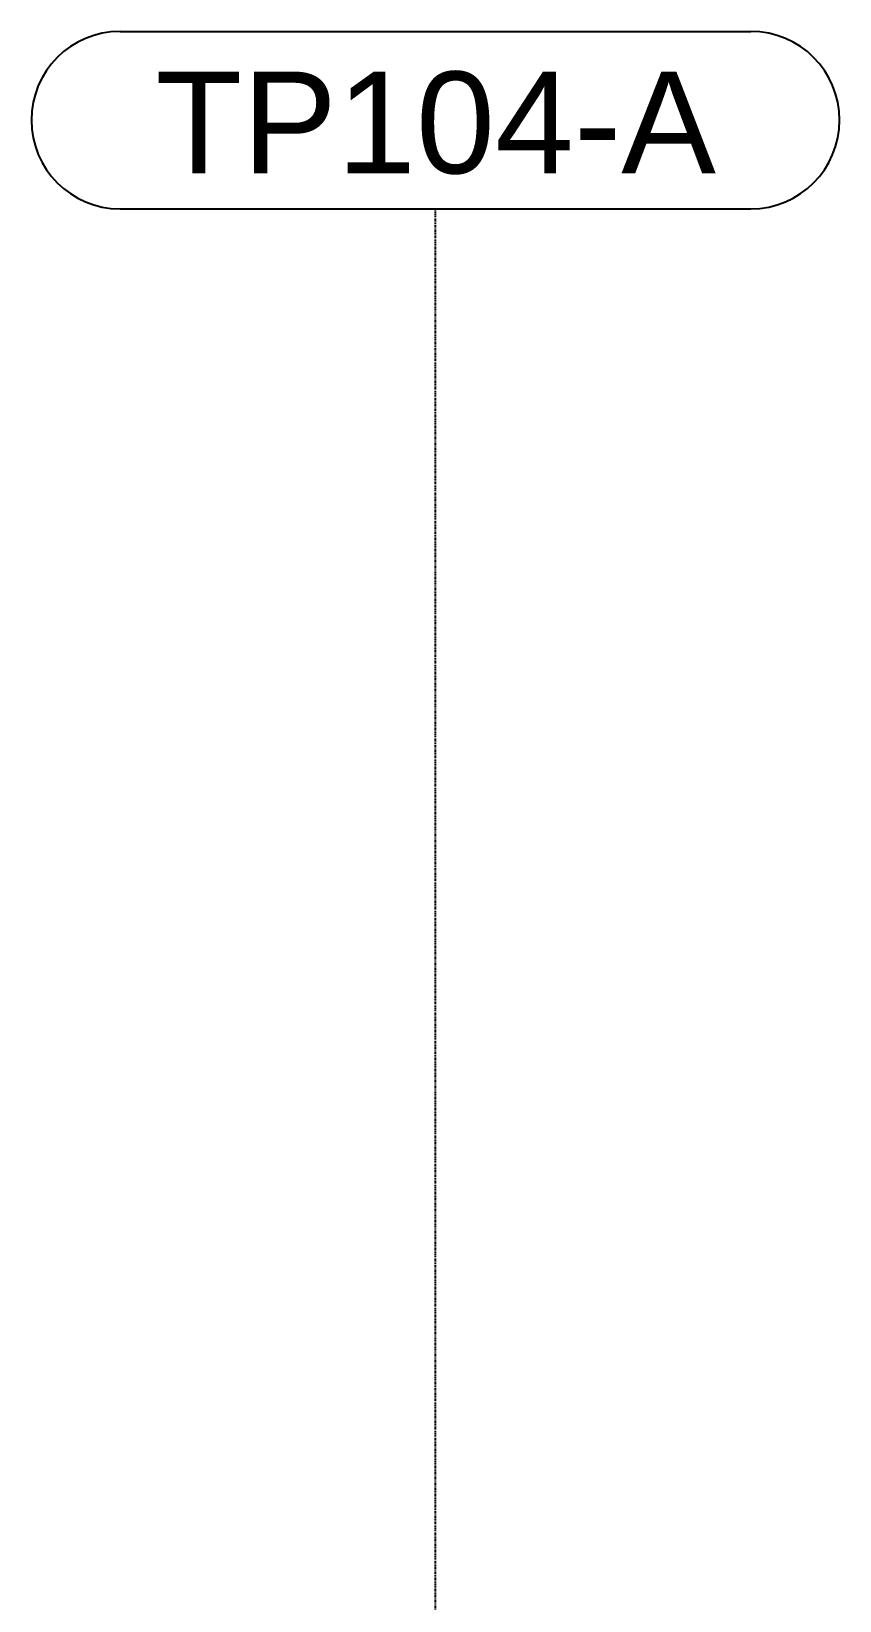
# Model space of a CAD drawing. Header units: millimetres. Extents: x 2102 to 20742, y 12631 to 26594.
# Drawn here: x 19676 to 20588, y 24825 to 26594 of the extents above; entities that cross this region are included whole.
import ezdxf

# ---------------------------------------------------------------- set-up
doc = ezdxf.new("R2010")
doc.units = ezdxf.units.MM
doc.linetypes.add('DXK_LINE_DOT5', pattern=[7.8785, 2.979, -0.9799, 0.9799, -0.9799, 0.9799, -0.9799])
doc.layers.add('10', color=7, linetype='Continuous')
doc.layers.add('2', color=7, linetype='Continuous')
doc.styles.add('Arial', font='arial.ttf', dxfattribs={"height": 0.2})

# ---------------------------------------------------------------- blocks, each defined once
blk = doc.blocks.new('GridLine-116860372-116904 - 114867')
at = {"layer": '10', "color": 7, "linetype": 'Continuous'}
for p, q in [((23506.1, 27911.7), (24395.1, 27911.7)), ((23506.1, 27661.7), (24395.1, 27661.7))]:
    blk.add_line(p, q, dxfattribs=at)
for centre, start, end in [((23506.1, 27786.7), 90, 270), ((24395.1, 27786.7), 270, 90)]:
    blk.add_arc(centre, 125, start, end, dxfattribs=at)
at = {"layer": '2', "color": 7, "linetype": 'DXK_LINE_DOT5'}
blk.add_line((23950.6, 12454.5), (23950.6, 27661.7), dxfattribs=at)
at = {"layer": '10', "color": 7, "linetype": 'Continuous', "style": 'Arial'}
blk.add_text('TP104-A', height=143.26, dxfattribs=at).set_placement((23556.1, 27711.7))

msp = doc.modelspace()

# ---------------------------------------------------------------- block references
at = {"xscale": 0.8, "yscale": 0.8, "zscale": 0.8}
msp.add_blockref('GridLine-116860372-116904 - 114867', (971.5, 4264.2), dxfattribs=at)

doc.saveas('drawing.dxf')
